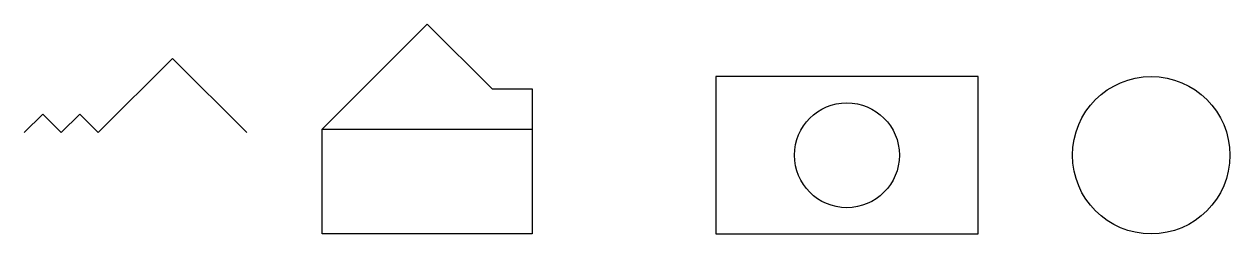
# Model space of a CAD drawing. Header units: millimetres. Extents: x 1432 to 3730, y 1700 to 2100.
import ezdxf

# ---------------------------------------------------------------- set-up
doc = ezdxf.new("R2010")
doc.units = ezdxf.units.MM
doc.layers.add('New', color=90, linetype='Continuous')
doc.layers.add('Objects', color=10, linetype='Continuous')

msp = doc.modelspace()

# ---------------------------------------------------------------- linework, layer by layer
at = {"layer": 'New'}
for p, q in [((2000, 1900), (2200, 2100)), ((2200, 2100), (2323.7, 1976.3)), ((1573.1, 1893.3), (1714.6, 2034.7)), ((1714.6, 2034.7), (1856, 1893.3)), ((2323.7, 1976.3), (2400, 1976.3)), ((2400, 1976.3), (2400, 1900)), ((1431.7, 1893.3), (1467.1, 1928.6)), ((1467.1, 1928.6), (1502.4, 1893.3)), ((1502.4, 1893.3), (1537.8, 1928.6)), ((1537.8, 1928.6), (1573.1, 1893.3)), ((2400, 1900), (2400, 1700)), ((2400, 1700), (2000, 1700))]:
    msp.add_line(p, q, dxfattribs=at)
msp.add_circle((3000, 1850), 100, dxfattribs=at)
at = {"layer": 'Objects'}
for p, q in [((2000, 1700), (2000, 1900)), ((2000, 1900), (2400, 1900))]:
    msp.add_line(p, q, dxfattribs=at)
msp.add_lwpolyline([(2750, 1700), (3250, 1700), (3250, 2000), (2750, 2000)], close=True, dxfattribs=at)
msp.add_circle((3580, 1850), 150, dxfattribs=at)

doc.saveas('drawing.dxf')
